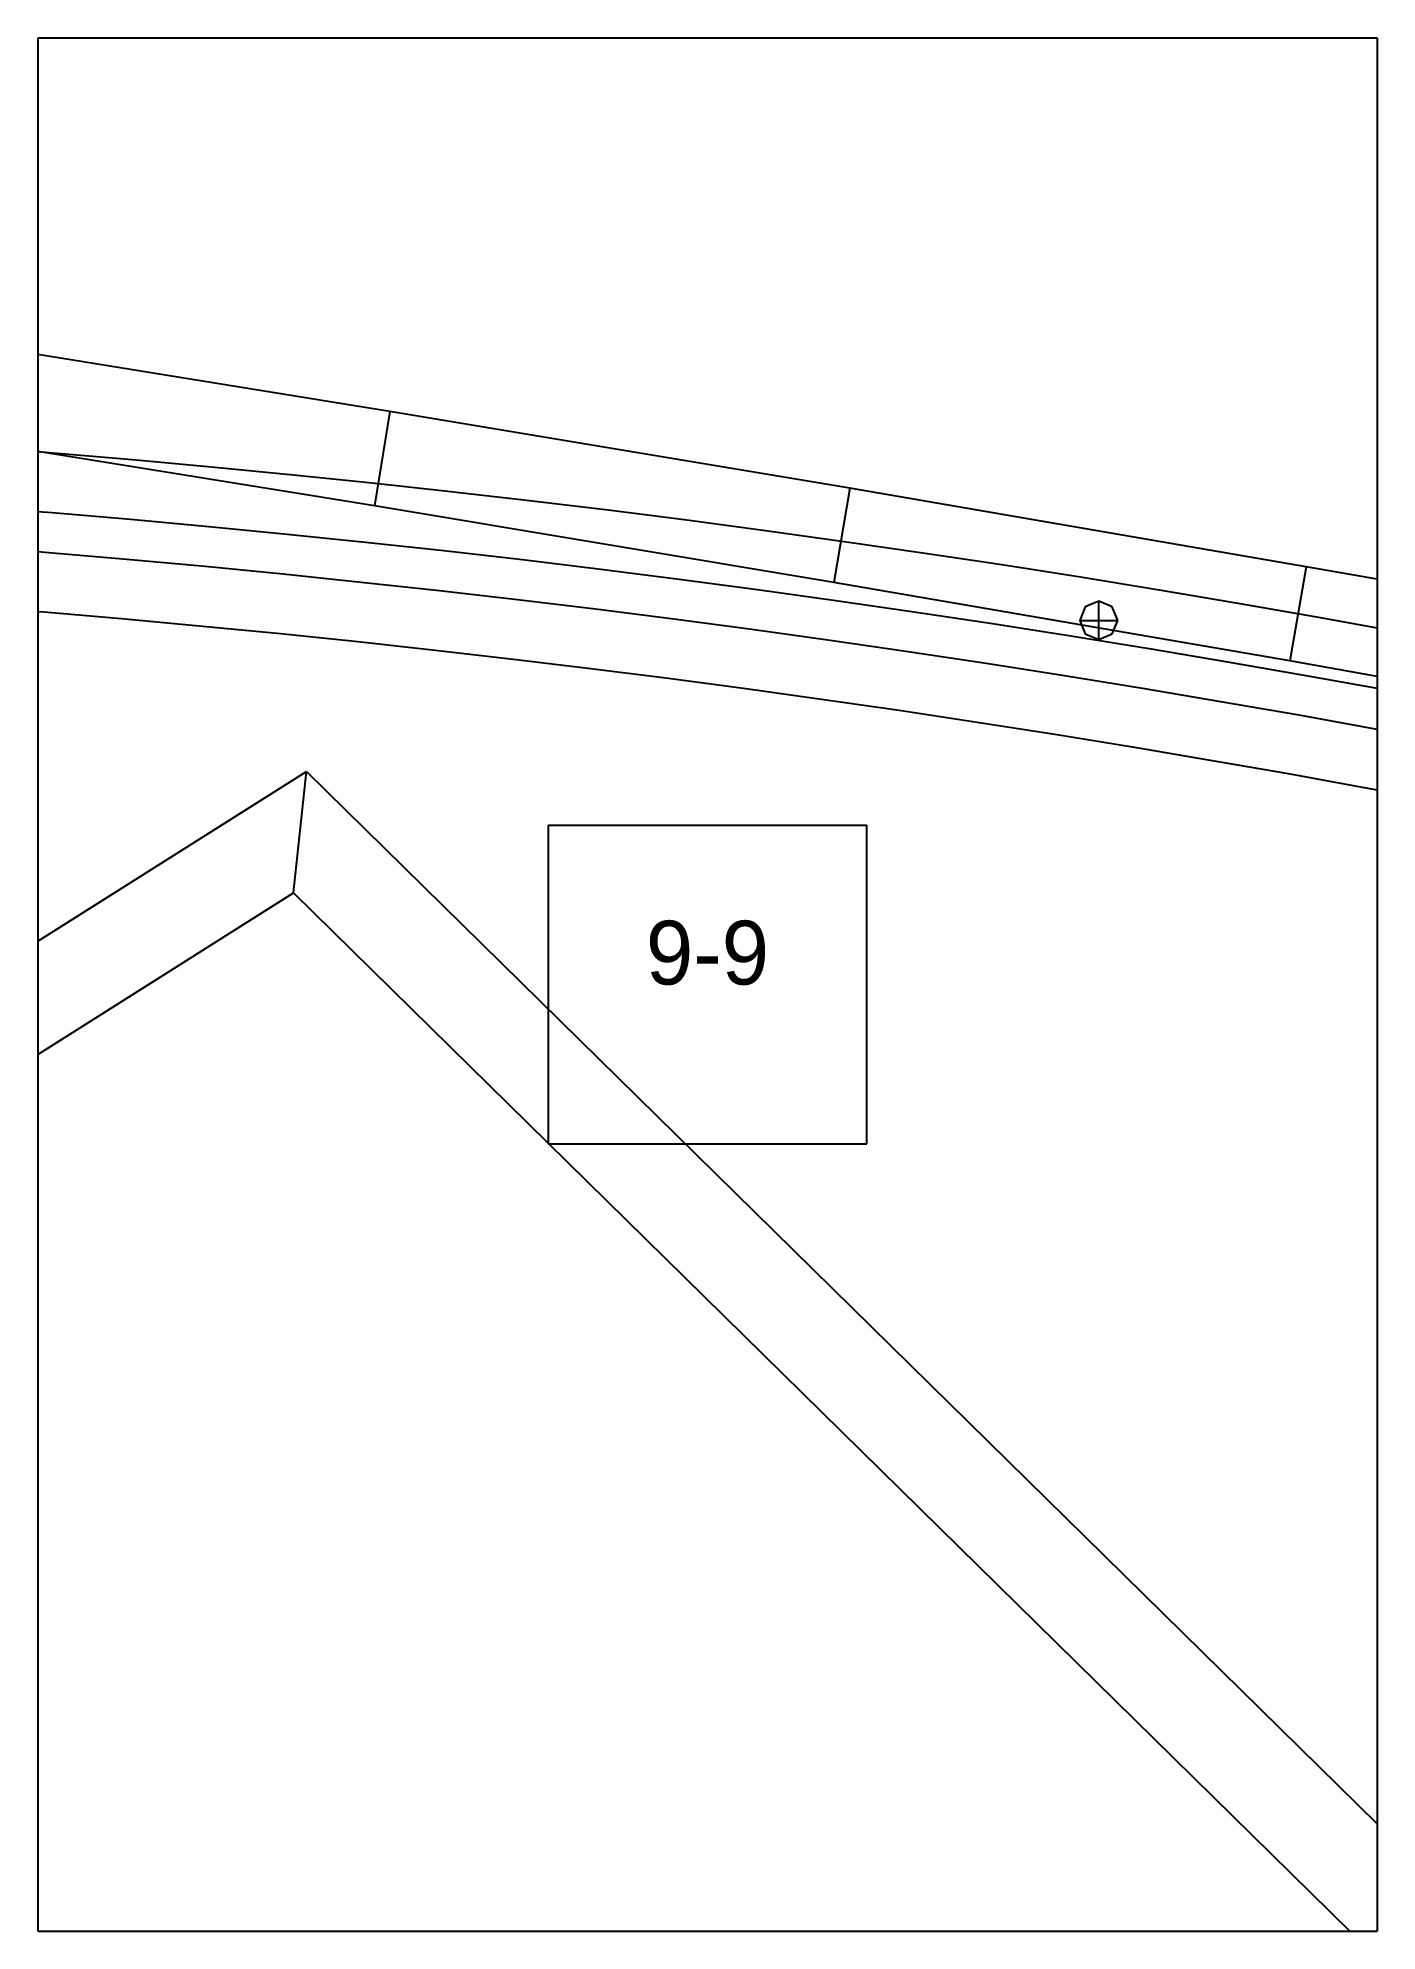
# Paper-space layout 'Plan 9-9' of a CAD drawing. Header units: metres, sheet in millimetres. Extents: x 0 to 210, y 0 to 297.
# The model-space entities are those that its viewports show. They can reach past a viewport. Long polylines and large blocks are cut down to what shows.
import ezdxf
from ezdxf.enums import TextEntityAlignment as Align

# ---------------------------------------------------------------- set-up
doc = ezdxf.new("R2010")
doc.units = ezdxf.units.M
for name, color, linetype in [('default', 7, 'Continuous'), ('TEXTLAYER', 7, 'Continuous'), ('VIEWPORTS', 7, 'Continuous')]:
    doc.layers.add(name, color=color, linetype=linetype)

msp = doc.modelspace()

# ---------------------------------------------------------------- linework, layer by layer
at = {"color": 9}
for p, q in [((1680, -2079), (1680, -2376)), ((1680, -2079), (1680, -2376)), ((1890, -2079), (1890, -2376)), ((1890, -2079), (1890, -2376)), ((1470, -2376), (1680, -2376)), ((1470, -2376), (1680, -2376)), ((1680, -2376), (1890, -2376)), ((1680, -2376), (1680, -2673)), ((1680, -2376), (1890, -2376)), ((1680, -2376), (1680, -2673)), ((1890, -2376), (2100, -2376)), ((1890, -2376), (1890, -2673)), ((1890, -2376), (2100, -2376)), ((1890, -2376), (1890, -2673)), ((1760, -2499.5), (1810, -2499.5)), ((1760, -2499.5), (1760, -2549.5)), ((1810, -2549.5), (1810, -2499.5)), ((1760, -2549.5), (1810, -2549.5)), ((1470, -2673), (1680, -2673)), ((1470, -2673), (1680, -2673)), ((1680, -2673), (1890, -2673)), ((1680, -2673), (1680, -2970)), ((1680, -2673), (1890, -2673)), ((1680, -2673), (1680, -2970)), ((1890, -2673), (2100, -2673)), ((1890, -2673), (1890, -2970)), ((1890, -2673), (2100, -2673)), ((1890, -2673), (1890, -2970))]:
    msp.add_line(p, q, dxfattribs=at)
at = {"layer": 'default', "color": 7, "linetype": 'Continuous'}
for p, q in [((1735.2, -2434.62), (1662.83, -2422.91)), ((1735.2, -2434.62), (1732.77, -2449.42)), ((1807.3, -2446.65), (1735.2, -2434.62)), ((1732.77, -2449.42), (1660.48, -2437.73)), ((1670.71, -2440.16), (1683.05, -2441.14)), ((1683.05, -2441.14), (1695.39, -2442.2)), ((1695.39, -2442.2), (1707.73, -2443.33)), ((1707.73, -2443.33), (1720.07, -2444.53)), ((1720.07, -2444.53), (1732.41, -2445.8)), ((1732.41, -2445.8), (1744.75, -2447.15)), ((1744.75, -2447.15), (1757.09, -2448.57)), ((1807.3, -2446.65), (1804.79, -2461.44)), ((1878.88, -2458.97), (1807.3, -2446.65)), ((1669.96, -2449.48), (1682.25, -2450.46)), ((1804.79, -2461.44), (1732.77, -2449.42)), ((1757.09, -2448.57), (1769.43, -2450.06)), ((1769.43, -2450.06), (1781.77, -2451.63)), ((1682.25, -2450.46), (1694.54, -2451.51)), ((1694.54, -2451.51), (1706.82, -2452.63)), ((1706.82, -2452.63), (1719.11, -2453.83)), ((1781.77, -2451.63), (1794.11, -2453.27)), ((1669.46, -2455.76), (1681.71, -2456.73)), ((1719.11, -2453.83), (1731.39, -2455.1)), ((1731.39, -2455.1), (1743.68, -2456.44)), ((1794.11, -2453.27), (1806.45, -2454.98)), ((1806.45, -2454.98), (1818.79, -2456.77)), ((1681.71, -2456.73), (1693.96, -2457.78)), ((1693.96, -2457.78), (1706.21, -2458.9)), ((1706.21, -2458.9), (1718.46, -2460.1)), ((1743.68, -2456.44), (1755.97, -2457.85)), ((1755.97, -2457.85), (1768.25, -2459.34)), ((1818.79, -2456.77), (1831.13, -2458.63)), ((1831.13, -2458.63), (1843.47, -2460.57)), ((1878.88, -2458.97), (1876.3, -2473.75)), ((1949.69, -2471.49), (1878.88, -2458.97)), ((1718.46, -2460.1), (1730.71, -2461.36)), ((1730.71, -2461.36), (1742.96, -2462.7)), ((1768.25, -2459.34), (1780.54, -2460.9)), ((1780.54, -2460.9), (1792.82, -2462.53)), ((1876.3, -2473.75), (1804.79, -2461.44)), ((1843.47, -2460.57), (1855.81, -2462.58)), ((1668.72, -2465.08), (1680.91, -2466.05)), ((1742.96, -2462.7), (1755.21, -2464.11)), ((1755.21, -2464.11), (1767.46, -2465.59)), ((1792.82, -2462.53), (1805.11, -2464.24)), ((1805.11, -2464.24), (1817.4, -2466.02)), ((1846.36, -2464.38), (1844.24, -2465.26)), ((1848.48, -2465.26), (1846.36, -2464.38)), ((1846.36, -2470.38), (1846.36, -2464.38)), ((1855.81, -2462.58), (1868.15, -2464.66)), ((1868.15, -2464.66), (1880.49, -2466.82)), ((1680.91, -2466.05), (1693.11, -2467.09)), ((1693.11, -2467.09), (1705.31, -2468.21)), ((1767.46, -2465.59), (1779.71, -2467.14)), ((1779.71, -2467.14), (1791.96, -2468.77)), ((1817.4, -2466.02), (1829.68, -2467.87)), ((1829.68, -2467.87), (1841.97, -2469.8)), ((1844.24, -2465.26), (1843.36, -2467.38)), ((1843.36, -2467.38), (1844.24, -2469.5)), ((1843.36, -2467.38), (1849.36, -2467.38)), ((1849.36, -2467.38), (1848.48, -2465.26)), ((1848.48, -2469.5), (1849.36, -2467.38)), ((1880.49, -2466.82), (1892.83, -2469.05)), ((1705.31, -2468.21), (1717.5, -2469.4)), ((1717.5, -2469.4), (1729.7, -2470.66)), ((1729.7, -2470.66), (1741.89, -2471.99)), ((1791.96, -2468.77), (1804.21, -2470.47)), ((1804.21, -2470.47), (1816.46, -2472.25)), ((1841.97, -2469.8), (1854.25, -2471.8)), ((1844.24, -2469.5), (1846.36, -2470.38)), ((1846.36, -2470.38), (1848.48, -2469.5)), ((1741.89, -2471.99), (1754.09, -2473.39)), ((1754.09, -2473.39), (1766.28, -2474.86)), ((1816.46, -2472.25), (1828.71, -2474.09)), ((1854.25, -2471.8), (1866.54, -2473.87)), ((1866.54, -2473.87), (1878.83, -2476.02)), ((1947.04, -2486.26), (1876.3, -2473.75)), ((1766.28, -2474.86), (1778.48, -2476.41)), ((1778.48, -2476.41), (1790.67, -2478.03)), ((1828.71, -2474.09), (1840.96, -2476.01)), ((1840.96, -2476.01), (1853.21, -2478.01)), ((1878.83, -2476.02), (1891.11, -2478.24)), ((1790.67, -2478.03), (1802.87, -2479.73)), ((1802.87, -2479.73), (1815.06, -2481.49)), ((1853.21, -2478.01), (1865.45, -2480.08)), ((1891.11, -2478.24), (1903.4, -2480.54)), ((1815.06, -2481.49), (1827.26, -2483.33)), ((1865.45, -2480.08), (1877.7, -2482.22)), ((1877.7, -2482.22), (1889.95, -2484.44)), ((1827.26, -2483.33), (1839.45, -2485.24)), ((1839.45, -2485.24), (1851.65, -2487.23)), ((1889.95, -2484.44), (1902.2, -2486.73)), ((1851.65, -2487.23), (1863.84, -2489.29)), ((1385.96, -2703.57), (1722.13, -2491.1)), ((1720.09, -2510.13), (1722.13, -2491.1)), ((1722.13, -2491.1), (1974.64, -2739.36)), ((1863.84, -2489.29), (1876.04, -2491.42)), ((1876.04, -2491.42), (1888.23, -2493.63)), ((1888.23, -2493.63), (1900.43, -2495.91)), ((1383.41, -2722.92), (1720.09, -2510.13)), ((1720.09, -2510.13), (1971.06, -2756.88))]:
    msp.add_line(p, q, dxfattribs=at)

# ---------------------------------------------------------------- texts
at = {"layer": 'TEXTLAYER', "color": 1}
msp.add_text('9-9', height=10, dxfattribs=at).set_placement((1785, -2524.5), align=Align.CENTER)

psp = doc.layouts.new('Plan 9-9')

# ---------------------------------------------------------------- viewports
at = {"layer": 'VIEWPORTS'}
psp.add_viewport(center=(105, 148.5), size=(210, 297), view_center_point=(1785, -2524.5), view_height=297, dxfattribs=at)

doc.saveas('drawing.dxf')
